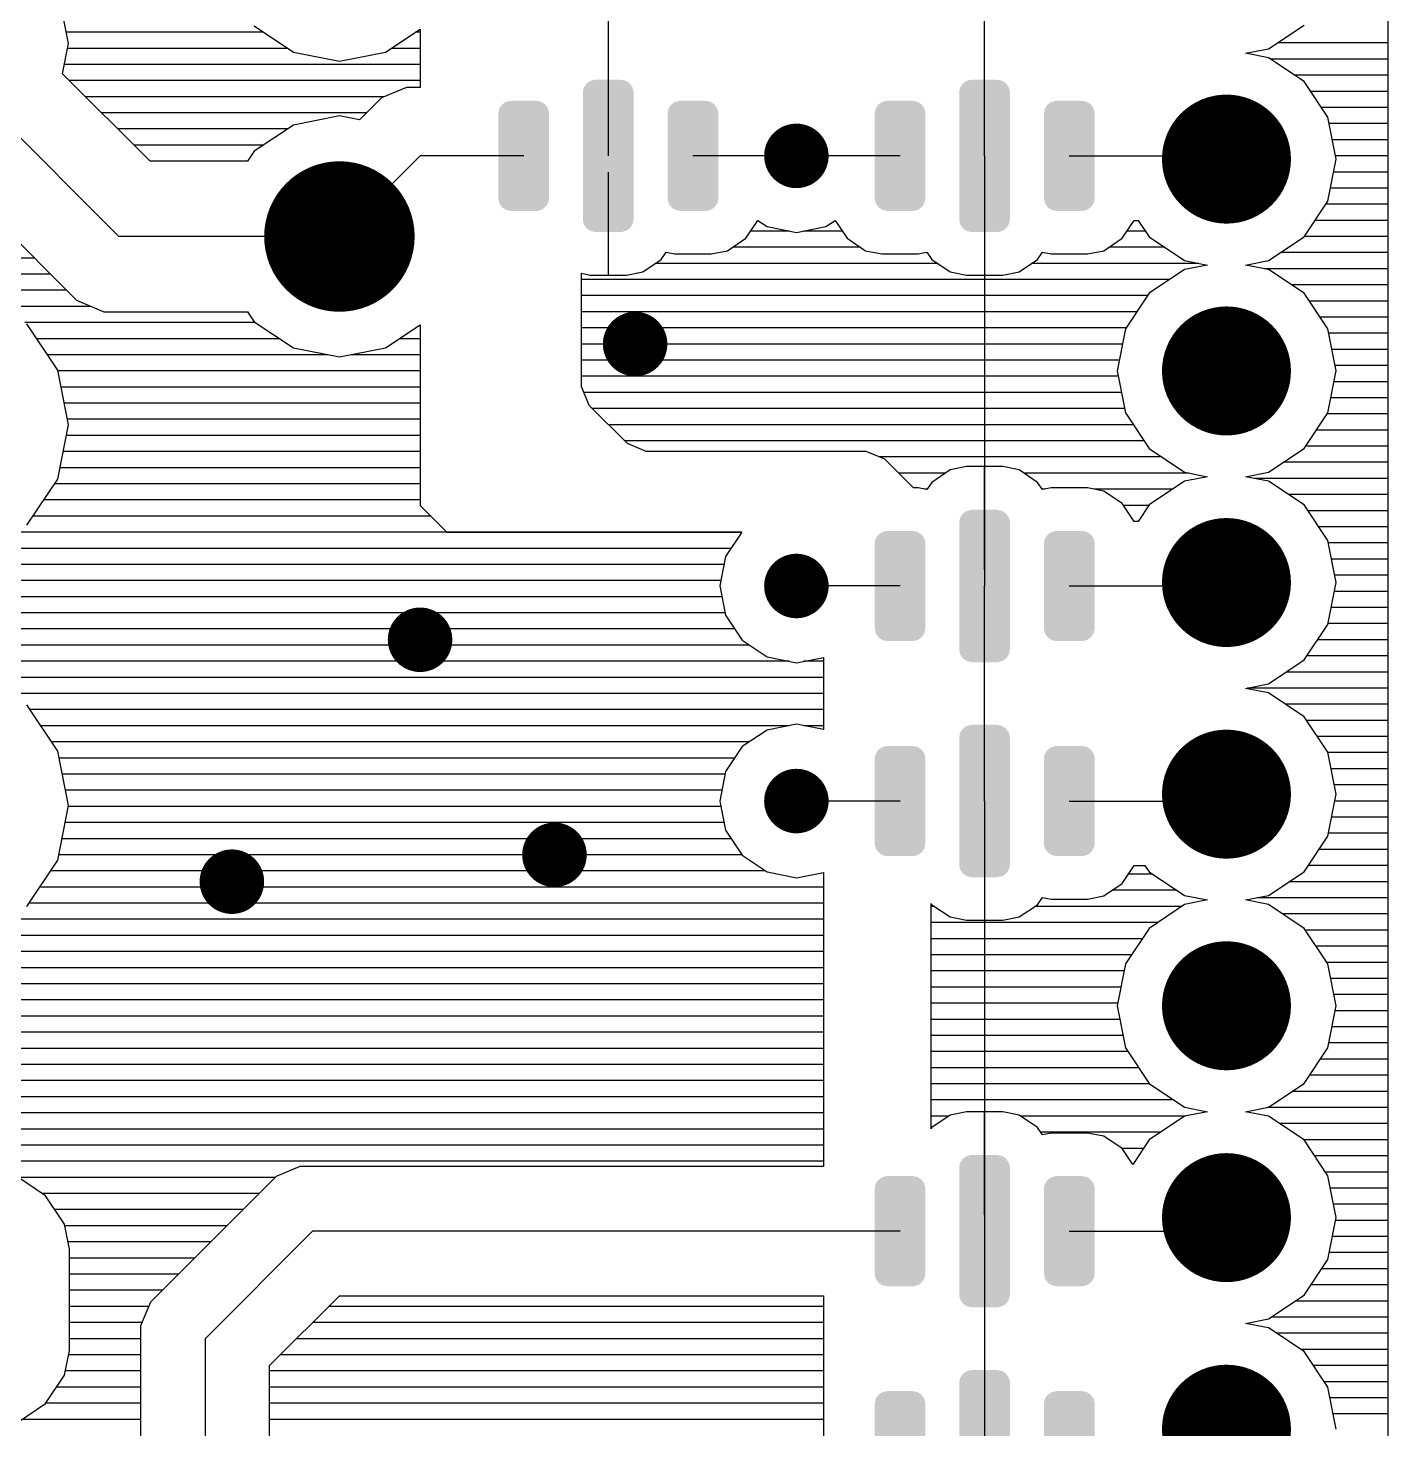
# Model space of a CAD drawing. Extents: x 295 to 953, y 10 to 290.
# Drawn here: x 807.4 to 849.16, y 169.47 to 212.49 of the extents above; entities that cross this region are included whole.
import ezdxf

# ---------------------------------------------------------------- set-up
doc = ezdxf.new("R2010")
doc.units = 0
doc.header["$LTSCALE"] = 5
doc.header["$MEASUREMENT"] = 0
doc.layers.get('0').update_dxf_attribs({"linetype": 'CONTINUOUS', "lineweight": 25})
doc.layers.add('DV-DPO-A6_BOT', color=7, linetype='CONTINUOUS')

msp = doc.modelspace()

# ---------------------------------------------------------------- linework, layer by layer
for points, const_width in [([(845.192, 208.462, -1), (843.211, 208.462, -1)], 1.981), ([(831.489, 208.561, -1), (830.499, 208.561, -1)], 0.991), ([(818.116, 206.085, -1), (815.805, 206.085, -1)], 2.311), ([(845.192, 201.957, -1), (843.211, 201.957, -1)], 1.981), ([(826.536, 202.783, -1), (825.546, 202.783, -1)], 0.991), ([(845.192, 195.459, -1), (843.211, 195.459, -1)], 1.981), ([(831.489, 195.353, -1), (830.499, 195.353, -1)], 0.991), ([(819.932, 193.702, -1), (818.942, 193.702, -1)], 0.991), ([(845.192, 188.961, -1), (843.211, 188.961, -1)], 1.981), ([(831.489, 188.749, -1), (830.499, 188.749, -1)], 0.991), ([(824.06, 187.098, -1), (823.069, 187.098, -1)], 0.991), ([(814.154, 186.273, -1), (813.163, 186.273, -1)], 0.991), ([(845.192, 182.462, -1), (843.211, 182.462, -1)], 1.981), ([(844.697, 182.462, -1), (843.707, 182.462, -1)], 0.991), ([(845.192, 175.957, -1), (843.211, 175.957, -1)], 1.981), ([(845.192, 169.459, -1), (843.211, 169.459, -1)], 1.981)]:
    msp.add_lwpolyline(points, format="xyb", close=True, dxfattribs=dict(const_width=const_width))
for points in [[(825.867, 210.797), (825.765, 210.86), (824.569, 210.797), (824.653, 210.86)], [(825.765, 210.86), (825.745, 210.872), (824.653, 210.86), (824.696, 210.872)], [(825.745, 210.872), (825.605, 210.898), (824.696, 210.872), (824.789, 210.898)], [(825.605, 210.898), (825.605, 210.899), (824.789, 210.898), (824.79, 210.899)], [(825.605, 210.899), (825.605, 210.9), (824.79, 210.899), (824.826, 210.9)], [(825.605, 210.9), (825.605, 210.902), (824.826, 210.9), (824.826, 210.902)], [(837.424, 210.797), (837.322, 210.86), (836.126, 210.797), (836.21, 210.86)], [(837.322, 210.86), (837.302, 210.872), (836.21, 210.86), (836.253, 210.872)], [(837.302, 210.872), (837.162, 210.898), (836.253, 210.872), (836.346, 210.898)], [(837.162, 210.898), (837.162, 210.899), (836.346, 210.898), (836.347, 210.899)], [(837.162, 210.899), (837.162, 210.9), (836.347, 210.899), (836.383, 210.9)], [(837.162, 210.9), (837.162, 210.902), (836.383, 210.9), (836.383, 210.902)], [(825.995, 210.513), (825.993, 210.546), (824.436, 210.513), (824.442, 210.546)], [(825.995, 210.509), (825.995, 210.513), (824.436, 210.509), (824.436, 210.513)], [(825.995, 206.613), (825.995, 210.509), (824.436, 206.613), (824.436, 210.509)], [(825.993, 210.546), (825.962, 210.653), (824.442, 210.546), (824.463, 210.653)], [(825.962, 210.653), (825.953, 210.683), (824.463, 210.653), (824.482, 210.683)], [(825.953, 210.683), (825.884, 210.774), (824.482, 210.683), (824.539, 210.774)], [(825.884, 210.774), (825.867, 210.797), (824.539, 210.774), (824.569, 210.797)], [(837.552, 210.513), (837.55, 210.546), (835.993, 210.513), (835.999, 210.546)], [(837.552, 210.509), (837.552, 210.513), (835.993, 210.509), (835.993, 210.513)], [(837.552, 206.613), (837.552, 210.509), (835.993, 206.613), (835.993, 210.509)], [(837.55, 210.546), (837.519, 210.653), (835.999, 210.546), (836.02, 210.653)], [(837.519, 210.653), (837.51, 210.683), (836.02, 210.653), (836.039, 210.683)], [(837.51, 210.683), (837.441, 210.774), (836.039, 210.683), (836.096, 210.774)], [(837.441, 210.774), (837.424, 210.797), (836.096, 210.774), (836.126, 210.797)], [(823.397, 209.9), (823.368, 210.003), (821.848, 209.9), (821.867, 210.003)], [(823.368, 210.003), (823.358, 210.037), (821.867, 210.003), (821.888, 210.037)], [(823.358, 210.037), (823.292, 210.124), (821.888, 210.037), (821.942, 210.124)], [(823.292, 210.124), (823.272, 210.151), (821.942, 210.124), (821.977, 210.151)], [(823.272, 210.151), (823.174, 210.211), (821.977, 210.151), (822.056, 210.211)], [(823.174, 210.211), (823.15, 210.226), (822.056, 210.211), (822.108, 210.226)], [(823.15, 210.226), (823.019, 210.25), (822.108, 210.226), (822.193, 210.25)], [(823.019, 210.25), (823.01, 210.252), (822.193, 210.25), (822.23, 210.252)], [(828.595, 209.9), (828.565, 210.003), (827.045, 209.9), (827.064, 210.003)], [(828.565, 210.003), (828.555, 210.037), (827.064, 210.003), (827.085, 210.037)], [(828.555, 210.037), (828.489, 210.124), (827.085, 210.037), (827.139, 210.124)], [(828.489, 210.124), (828.469, 210.151), (827.139, 210.124), (827.174, 210.151)], [(828.469, 210.151), (828.372, 210.211), (827.174, 210.151), (827.253, 210.211)], [(828.372, 210.211), (828.347, 210.226), (827.253, 210.211), (827.306, 210.226)], [(828.347, 210.226), (828.217, 210.25), (827.306, 210.226), (827.39, 210.25)], [(828.217, 210.25), (828.207, 210.252), (827.39, 210.25), (827.428, 210.252)], [(834.954, 209.9), (834.925, 210.003), (833.405, 209.9), (833.424, 210.003)], [(834.925, 210.003), (834.915, 210.037), (833.424, 210.003), (833.445, 210.037)], [(834.915, 210.037), (834.849, 210.124), (833.445, 210.037), (833.499, 210.124)], [(834.849, 210.124), (834.829, 210.151), (833.499, 210.124), (833.534, 210.151)], [(834.829, 210.151), (834.731, 210.211), (833.534, 210.151), (833.613, 210.211)], [(834.731, 210.211), (834.707, 210.226), (833.613, 210.211), (833.665, 210.226)], [(834.707, 210.226), (834.576, 210.25), (833.665, 210.226), (833.75, 210.25)], [(834.576, 210.25), (834.567, 210.252), (833.75, 210.25), (833.787, 210.252)], [(840.152, 209.9), (840.122, 210.003), (838.602, 209.9), (838.621, 210.003)], [(840.122, 210.003), (840.112, 210.037), (838.621, 210.003), (838.642, 210.037)], [(840.112, 210.037), (840.046, 210.124), (838.642, 210.037), (838.696, 210.124)], [(840.046, 210.124), (840.026, 210.151), (838.696, 210.124), (838.731, 210.151)], [(840.026, 210.151), (839.929, 210.211), (838.731, 210.151), (838.81, 210.211)], [(839.929, 210.211), (839.904, 210.226), (838.81, 210.211), (838.863, 210.226)], [(839.904, 210.226), (839.774, 210.25), (838.863, 210.226), (838.947, 210.25)], [(839.774, 210.25), (839.764, 210.252), (838.947, 210.25), (838.985, 210.252)], [(823.399, 209.862), (823.397, 209.9), (821.841, 209.862), (821.848, 209.9)], [(823.399, 207.26), (823.399, 209.862), (821.841, 207.26), (821.841, 209.862)], [(828.597, 209.862), (828.595, 209.9), (827.038, 209.862), (827.045, 209.9)], [(828.597, 207.26), (828.597, 209.862), (827.038, 207.26), (827.038, 209.862)], [(834.956, 209.862), (834.954, 209.9), (833.398, 209.862), (833.405, 209.9)], [(834.956, 207.26), (834.956, 209.862), (833.398, 207.26), (833.398, 209.862)], [(840.154, 209.862), (840.152, 209.9), (838.595, 209.862), (838.602, 209.9)], [(840.154, 207.26), (840.154, 209.862), (838.595, 207.26), (838.595, 209.862)], [(823.392, 207.223), (823.399, 207.26), (821.842, 207.223), (821.841, 207.26)], [(823.373, 207.12), (823.392, 207.223), (821.872, 207.12), (821.842, 207.223)], [(823.352, 207.086), (823.373, 207.12), (821.882, 207.086), (821.872, 207.12)], [(823.298, 206.998), (823.352, 207.086), (821.948, 206.998), (821.882, 207.086)], [(823.263, 206.972), (823.298, 206.998), (821.968, 206.972), (821.948, 206.998)], [(823.184, 206.912), (823.263, 206.972), (822.065, 206.912), (821.968, 206.972)], [(828.59, 207.223), (828.597, 207.26), (827.04, 207.223), (827.038, 207.26)], [(828.57, 207.12), (828.59, 207.223), (827.07, 207.12), (827.04, 207.223)], [(828.549, 207.086), (828.57, 207.12), (827.079, 207.086), (827.07, 207.12)], [(828.495, 206.998), (828.549, 207.086), (827.146, 206.998), (827.079, 207.086)], [(828.461, 206.972), (828.495, 206.998), (827.166, 206.972), (827.146, 206.998)], [(828.381, 206.912), (828.461, 206.972), (827.263, 206.912), (827.166, 206.972)], [(834.949, 207.223), (834.956, 207.26), (833.399, 207.223), (833.398, 207.26)], [(834.93, 207.12), (834.949, 207.223), (833.429, 207.12), (833.399, 207.223)], [(834.909, 207.086), (834.93, 207.12), (833.439, 207.086), (833.429, 207.12)], [(834.855, 206.998), (834.909, 207.086), (833.505, 206.998), (833.439, 207.086)], [(834.82, 206.972), (834.855, 206.998), (833.525, 206.972), (833.505, 206.998)], [(834.741, 206.912), (834.82, 206.972), (833.622, 206.912), (833.525, 206.972)], [(840.147, 207.223), (840.154, 207.26), (838.597, 207.223), (838.595, 207.26)], [(840.127, 207.12), (840.147, 207.223), (838.627, 207.12), (838.597, 207.223)], [(840.106, 207.086), (840.127, 207.12), (838.636, 207.086), (838.627, 207.12)], [(840.052, 206.998), (840.106, 207.086), (838.703, 206.998), (838.636, 207.086)], [(840.018, 206.972), (840.052, 206.998), (838.723, 206.972), (838.703, 206.998)], [(839.938, 206.912), (840.018, 206.972), (838.82, 206.912), (838.723, 206.972)], [(823.132, 206.897), (823.184, 206.912), (822.09, 206.897), (822.065, 206.912)], [(823.047, 206.872), (823.132, 206.897), (822.221, 206.872), (822.09, 206.897)], [(823.01, 206.871), (823.047, 206.872), (822.23, 206.871), (822.221, 206.872)], [(825.995, 206.61), (825.995, 206.613), (824.436, 206.61), (824.436, 206.613)], [(825.988, 206.575), (825.995, 206.61), (824.438, 206.575), (824.436, 206.61)], [(825.967, 206.47), (825.988, 206.575), (824.468, 206.47), (824.438, 206.575)], [(828.329, 206.897), (828.381, 206.912), (827.287, 206.897), (827.263, 206.912)], [(828.244, 206.872), (828.329, 206.897), (827.418, 206.872), (827.287, 206.897)], [(828.207, 206.871), (828.244, 206.872), (827.428, 206.871), (827.418, 206.872)], [(834.689, 206.897), (834.741, 206.912), (833.647, 206.897), (833.622, 206.912)], [(834.604, 206.872), (834.689, 206.897), (833.778, 206.872), (833.647, 206.897)], [(834.567, 206.871), (834.604, 206.872), (833.787, 206.871), (833.778, 206.872)], [(837.552, 206.61), (837.552, 206.613), (835.993, 206.61), (835.993, 206.613)], [(837.545, 206.575), (837.552, 206.61), (835.995, 206.575), (835.993, 206.61)], [(837.524, 206.47), (837.545, 206.575), (836.025, 206.47), (835.995, 206.575)], [(839.886, 206.897), (839.938, 206.912), (838.844, 206.897), (838.82, 206.912)], [(839.801, 206.872), (839.886, 206.897), (838.975, 206.872), (838.844, 206.897)], [(839.764, 206.871), (839.801, 206.872), (838.985, 206.871), (838.975, 206.872)], [(825.946, 206.437), (825.967, 206.47), (824.477, 206.437), (824.468, 206.47)], [(825.891, 206.349), (825.946, 206.437), (824.544, 206.349), (824.477, 206.437)], [(825.856, 206.323), (825.891, 206.349), (824.564, 206.323), (824.544, 206.349)], [(825.776, 206.264), (825.856, 206.323), (824.66, 206.264), (824.564, 206.323)], [(825.721, 206.248), (825.776, 206.264), (824.685, 206.248), (824.66, 206.264)], [(825.638, 206.226), (825.721, 206.248), (824.807, 206.226), (824.685, 206.248)], [(825.605, 206.224), (825.638, 206.226), (824.815, 206.224), (824.807, 206.226)], [(825.605, 206.222), (825.605, 206.224), (824.826, 206.222), (824.815, 206.224)], [(825.605, 206.22), (825.605, 206.222), (824.826, 206.22), (824.826, 206.222)], [(837.503, 206.437), (837.524, 206.47), (836.034, 206.437), (836.025, 206.47)], [(837.448, 206.349), (837.503, 206.437), (836.101, 206.349), (836.034, 206.437)], [(837.413, 206.323), (837.448, 206.349), (836.121, 206.323), (836.101, 206.349)], [(837.333, 206.264), (837.413, 206.323), (836.217, 206.264), (836.121, 206.323)], [(837.278, 206.248), (837.333, 206.264), (836.242, 206.248), (836.217, 206.264)], [(837.195, 206.226), (837.278, 206.248), (836.364, 206.226), (836.242, 206.248)], [(837.162, 206.224), (837.195, 206.226), (836.372, 206.224), (836.364, 206.226)], [(837.162, 206.222), (837.162, 206.224), (836.383, 206.222), (836.372, 206.224)], [(837.162, 206.22), (837.162, 206.222), (836.383, 206.22), (836.383, 206.222)], [(837.519, 197.445), (837.51, 197.475), (836.02, 197.445), (836.039, 197.475)], [(837.51, 197.475), (837.441, 197.566), (836.039, 197.475), (836.096, 197.566)], [(837.441, 197.566), (837.424, 197.589), (836.096, 197.566), (836.126, 197.589)], [(837.424, 197.589), (837.322, 197.652), (836.126, 197.589), (836.21, 197.652)], [(837.322, 197.652), (837.302, 197.664), (836.21, 197.652), (836.253, 197.664)], [(837.302, 197.664), (837.162, 197.69), (836.253, 197.664), (836.346, 197.69)], [(837.162, 197.69), (837.162, 197.691), (836.346, 197.69), (836.347, 197.691)], [(837.162, 197.691), (837.162, 197.692), (836.347, 197.691), (836.383, 197.692)], [(837.162, 197.692), (837.162, 197.694), (836.383, 197.692), (836.383, 197.694)], [(834.707, 197.018), (834.576, 197.042), (833.665, 197.018), (833.75, 197.042)], [(834.576, 197.042), (834.567, 197.044), (833.75, 197.042), (833.787, 197.044)], [(837.552, 197.305), (837.55, 197.338), (835.993, 197.305), (835.999, 197.338)], [(837.552, 197.301), (837.552, 197.305), (835.993, 197.301), (835.993, 197.305)], [(837.552, 193.405), (837.552, 197.301), (835.993, 193.405), (835.993, 197.301)], [(837.55, 197.338), (837.519, 197.445), (835.999, 197.338), (836.02, 197.445)], [(839.904, 197.018), (839.774, 197.042), (838.863, 197.018), (838.947, 197.042)], [(839.774, 197.042), (839.764, 197.044), (838.947, 197.042), (838.985, 197.044)], [(834.956, 196.654), (834.954, 196.692), (833.398, 196.654), (833.405, 196.692)], [(834.956, 194.052), (834.956, 196.654), (833.398, 194.052), (833.398, 196.654)], [(834.954, 196.692), (834.925, 196.795), (833.405, 196.692), (833.424, 196.795)], [(834.925, 196.795), (834.915, 196.829), (833.424, 196.795), (833.445, 196.829)], [(834.915, 196.829), (834.849, 196.916), (833.445, 196.829), (833.499, 196.916)], [(834.849, 196.916), (834.829, 196.943), (833.499, 196.916), (833.534, 196.943)], [(834.829, 196.943), (834.731, 197.003), (833.534, 196.943), (833.613, 197.003)], [(834.731, 197.003), (834.707, 197.018), (833.613, 197.003), (833.665, 197.018)], [(840.154, 196.654), (840.152, 196.692), (838.595, 196.654), (838.602, 196.692)], [(840.154, 194.052), (840.154, 196.654), (838.595, 194.052), (838.595, 196.654)], [(840.152, 196.692), (840.122, 196.795), (838.602, 196.692), (838.621, 196.795)], [(840.122, 196.795), (840.112, 196.829), (838.621, 196.795), (838.642, 196.829)], [(840.112, 196.829), (840.046, 196.916), (838.642, 196.829), (838.696, 196.916)], [(840.046, 196.916), (840.026, 196.943), (838.696, 196.916), (838.731, 196.943)], [(840.026, 196.943), (839.929, 197.003), (838.731, 196.943), (838.81, 197.003)], [(839.929, 197.003), (839.904, 197.018), (838.81, 197.003), (838.863, 197.018)], [(834.949, 194.015), (834.956, 194.052), (833.399, 194.015), (833.398, 194.052)], [(840.147, 194.015), (840.154, 194.052), (838.597, 194.015), (838.595, 194.052)], [(834.93, 193.912), (834.949, 194.015), (833.429, 193.912), (833.399, 194.015)], [(834.909, 193.878), (834.93, 193.912), (833.439, 193.878), (833.429, 193.912)], [(834.855, 193.79), (834.909, 193.878), (833.505, 193.79), (833.439, 193.878)], [(834.82, 193.764), (834.855, 193.79), (833.525, 193.764), (833.505, 193.79)], [(834.741, 193.704), (834.82, 193.764), (833.622, 193.704), (833.525, 193.764)], [(834.689, 193.689), (834.741, 193.704), (833.647, 193.689), (833.622, 193.704)], [(834.604, 193.664), (834.689, 193.689), (833.778, 193.664), (833.647, 193.689)], [(834.567, 193.663), (834.604, 193.664), (833.787, 193.663), (833.778, 193.664)], [(840.127, 193.912), (840.147, 194.015), (838.627, 193.912), (838.597, 194.015)], [(840.106, 193.878), (840.127, 193.912), (838.636, 193.878), (838.627, 193.912)], [(840.052, 193.79), (840.106, 193.878), (838.703, 193.79), (838.636, 193.878)], [(840.018, 193.764), (840.052, 193.79), (838.723, 193.764), (838.703, 193.79)], [(839.938, 193.704), (840.018, 193.764), (838.82, 193.704), (838.723, 193.764)], [(839.886, 193.689), (839.938, 193.704), (838.844, 193.689), (838.82, 193.704)], [(839.801, 193.664), (839.886, 193.689), (838.975, 193.664), (838.844, 193.689)], [(839.764, 193.663), (839.801, 193.664), (838.985, 193.663), (838.975, 193.664)], [(837.552, 193.402), (837.552, 193.405), (835.993, 193.402), (835.993, 193.405)], [(837.545, 193.367), (837.552, 193.402), (835.995, 193.367), (835.993, 193.402)], [(837.524, 193.262), (837.545, 193.367), (836.025, 193.262), (835.995, 193.367)], [(837.503, 193.229), (837.524, 193.262), (836.034, 193.229), (836.025, 193.262)], [(837.448, 193.141), (837.503, 193.229), (836.101, 193.141), (836.034, 193.229)], [(837.413, 193.115), (837.448, 193.141), (836.121, 193.115), (836.101, 193.141)], [(837.333, 193.056), (837.413, 193.115), (836.217, 193.056), (836.121, 193.115)], [(837.278, 193.04), (837.333, 193.056), (836.242, 193.04), (836.217, 193.056)], [(837.195, 193.018), (837.278, 193.04), (836.364, 193.018), (836.242, 193.04)], [(837.162, 193.016), (837.195, 193.018), (836.372, 193.016), (836.364, 193.018)], [(837.162, 193.014), (837.162, 193.016), (836.383, 193.014), (836.372, 193.016)], [(837.162, 193.012), (837.162, 193.014), (836.383, 193.012), (836.383, 193.014)], [(837.424, 190.985), (837.322, 191.048), (836.126, 190.985), (836.21, 191.048)], [(837.322, 191.048), (837.302, 191.06), (836.21, 191.048), (836.253, 191.06)], [(837.302, 191.06), (837.162, 191.086), (836.253, 191.06), (836.346, 191.086)], [(837.162, 191.086), (837.162, 191.087), (836.346, 191.086), (836.347, 191.087)], [(837.162, 191.087), (837.162, 191.088), (836.347, 191.087), (836.383, 191.088)], [(837.162, 191.088), (837.162, 191.09), (836.383, 191.088), (836.383, 191.09)], [(837.552, 190.701), (837.55, 190.734), (835.993, 190.701), (835.999, 190.734)], [(837.552, 190.697), (837.552, 190.701), (835.993, 190.697), (835.993, 190.701)], [(837.552, 186.801), (837.552, 190.697), (835.993, 186.801), (835.993, 190.697)], [(837.55, 190.734), (837.519, 190.841), (835.999, 190.734), (836.02, 190.841)], [(837.519, 190.841), (837.51, 190.871), (836.02, 190.841), (836.039, 190.871)], [(837.51, 190.871), (837.441, 190.962), (836.039, 190.871), (836.096, 190.962)], [(837.441, 190.962), (837.424, 190.985), (836.096, 190.962), (836.126, 190.985)], [(834.954, 190.088), (834.925, 190.191), (833.405, 190.088), (833.424, 190.191)], [(834.925, 190.191), (834.915, 190.225), (833.424, 190.191), (833.445, 190.225)], [(834.915, 190.225), (834.849, 190.312), (833.445, 190.225), (833.499, 190.312)], [(834.849, 190.312), (834.829, 190.339), (833.499, 190.312), (833.534, 190.339)], [(834.829, 190.339), (834.731, 190.399), (833.534, 190.339), (833.613, 190.399)], [(834.731, 190.399), (834.707, 190.414), (833.613, 190.399), (833.665, 190.414)], [(834.707, 190.414), (834.576, 190.438), (833.665, 190.414), (833.75, 190.438)], [(834.576, 190.438), (834.567, 190.44), (833.75, 190.438), (833.787, 190.44)], [(840.152, 190.088), (840.122, 190.191), (838.602, 190.088), (838.621, 190.191)], [(840.122, 190.191), (840.112, 190.225), (838.621, 190.191), (838.642, 190.225)], [(840.112, 190.225), (840.046, 190.312), (838.642, 190.225), (838.696, 190.312)], [(840.046, 190.312), (840.026, 190.339), (838.696, 190.312), (838.731, 190.339)], [(840.026, 190.339), (839.929, 190.399), (838.731, 190.339), (838.81, 190.399)], [(839.929, 190.399), (839.904, 190.414), (838.81, 190.399), (838.863, 190.414)], [(839.904, 190.414), (839.774, 190.438), (838.863, 190.414), (838.947, 190.438)], [(839.774, 190.438), (839.764, 190.44), (838.947, 190.438), (838.985, 190.44)], [(834.956, 190.05), (834.954, 190.088), (833.398, 190.05), (833.405, 190.088)], [(834.956, 187.448), (834.956, 190.05), (833.398, 187.448), (833.398, 190.05)], [(840.154, 190.05), (840.152, 190.088), (838.595, 190.05), (838.602, 190.088)], [(840.154, 187.448), (840.154, 190.05), (838.595, 187.448), (838.595, 190.05)], [(834.949, 187.411), (834.956, 187.448), (833.399, 187.411), (833.398, 187.448)], [(834.93, 187.308), (834.949, 187.411), (833.429, 187.308), (833.399, 187.411)], [(834.909, 187.274), (834.93, 187.308), (833.439, 187.274), (833.429, 187.308)], [(834.855, 187.186), (834.909, 187.274), (833.505, 187.186), (833.439, 187.274)], [(834.82, 187.16), (834.855, 187.186), (833.525, 187.16), (833.505, 187.186)], [(834.741, 187.1), (834.82, 187.16), (833.622, 187.1), (833.525, 187.16)], [(840.147, 187.411), (840.154, 187.448), (838.597, 187.411), (838.595, 187.448)], [(840.127, 187.308), (840.147, 187.411), (838.627, 187.308), (838.597, 187.411)], [(840.106, 187.274), (840.127, 187.308), (838.636, 187.274), (838.627, 187.308)], [(840.052, 187.186), (840.106, 187.274), (838.703, 187.186), (838.636, 187.274)], [(840.018, 187.16), (840.052, 187.186), (838.723, 187.16), (838.703, 187.186)], [(839.938, 187.1), (840.018, 187.16), (838.82, 187.1), (838.723, 187.16)], [(834.689, 187.085), (834.741, 187.1), (833.647, 187.085), (833.622, 187.1)], [(834.604, 187.06), (834.689, 187.085), (833.778, 187.06), (833.647, 187.085)], [(834.567, 187.059), (834.604, 187.06), (833.787, 187.059), (833.778, 187.06)], [(837.552, 186.798), (837.552, 186.801), (835.993, 186.798), (835.993, 186.801)], [(837.545, 186.763), (837.552, 186.798), (835.995, 186.763), (835.993, 186.798)], [(837.524, 186.658), (837.545, 186.763), (836.025, 186.658), (835.995, 186.763)], [(839.886, 187.085), (839.938, 187.1), (838.844, 187.085), (838.82, 187.1)], [(839.801, 187.06), (839.886, 187.085), (838.975, 187.06), (838.844, 187.085)], [(839.764, 187.059), (839.801, 187.06), (838.985, 187.059), (838.975, 187.06)], [(837.503, 186.625), (837.524, 186.658), (836.034, 186.625), (836.025, 186.658)], [(837.448, 186.537), (837.503, 186.625), (836.101, 186.537), (836.034, 186.625)], [(837.413, 186.511), (837.448, 186.537), (836.121, 186.511), (836.101, 186.537)], [(837.333, 186.452), (837.413, 186.511), (836.217, 186.452), (836.121, 186.511)], [(837.278, 186.436), (837.333, 186.452), (836.242, 186.436), (836.217, 186.452)], [(837.195, 186.414), (837.278, 186.436), (836.364, 186.414), (836.242, 186.436)], [(837.162, 186.412), (837.195, 186.414), (836.372, 186.412), (836.364, 186.414)], [(837.162, 186.41), (837.162, 186.412), (836.383, 186.41), (836.372, 186.412)], [(837.162, 186.408), (837.162, 186.41), (836.383, 186.408), (836.383, 186.41)], [(837.51, 177.663), (837.441, 177.754), (836.039, 177.663), (836.096, 177.754)], [(837.441, 177.754), (837.424, 177.777), (836.096, 177.754), (836.126, 177.777)], [(837.424, 177.777), (837.322, 177.84), (836.126, 177.777), (836.21, 177.84)], [(837.322, 177.84), (837.302, 177.852), (836.21, 177.84), (836.253, 177.852)], [(837.302, 177.852), (837.162, 177.878), (836.253, 177.852), (836.346, 177.878)], [(837.162, 177.878), (837.162, 177.879), (836.346, 177.878), (836.347, 177.879)], [(837.162, 177.879), (837.162, 177.88), (836.347, 177.879), (836.383, 177.88)], [(837.162, 177.88), (837.162, 177.882), (836.383, 177.88), (836.383, 177.882)], [(837.552, 177.493), (837.55, 177.526), (835.993, 177.493), (835.999, 177.526)], [(837.552, 177.489), (837.552, 177.493), (835.993, 177.489), (835.993, 177.493)], [(837.552, 173.593), (837.552, 177.489), (835.993, 173.593), (835.993, 177.489)], [(837.55, 177.526), (837.519, 177.633), (835.999, 177.526), (836.02, 177.633)], [(837.519, 177.633), (837.51, 177.663), (836.02, 177.633), (836.039, 177.663)], [(834.956, 176.842), (834.954, 176.88), (833.398, 176.842), (833.405, 176.88)], [(834.956, 174.24), (834.956, 176.842), (833.398, 174.24), (833.398, 176.842)], [(834.954, 176.88), (834.925, 176.983), (833.405, 176.88), (833.424, 176.983)], [(834.925, 176.983), (834.915, 177.017), (833.424, 176.983), (833.445, 177.017)], [(834.915, 177.017), (834.849, 177.104), (833.445, 177.017), (833.499, 177.104)], [(834.849, 177.104), (834.829, 177.131), (833.499, 177.104), (833.534, 177.131)], [(834.829, 177.131), (834.731, 177.191), (833.534, 177.131), (833.613, 177.191)], [(834.731, 177.191), (834.707, 177.206), (833.613, 177.191), (833.665, 177.206)], [(834.707, 177.206), (834.576, 177.23), (833.665, 177.206), (833.75, 177.23)], [(834.576, 177.23), (834.567, 177.232), (833.75, 177.23), (833.787, 177.232)], [(840.154, 176.842), (840.152, 176.88), (838.595, 176.842), (838.602, 176.88)], [(840.154, 174.24), (840.154, 176.842), (838.595, 174.24), (838.595, 176.842)], [(840.152, 176.88), (840.122, 176.983), (838.602, 176.88), (838.621, 176.983)], [(840.122, 176.983), (840.112, 177.017), (838.621, 176.983), (838.642, 177.017)], [(840.112, 177.017), (840.046, 177.104), (838.642, 177.017), (838.696, 177.104)], [(840.046, 177.104), (840.026, 177.131), (838.696, 177.104), (838.731, 177.131)], [(840.026, 177.131), (839.929, 177.191), (838.731, 177.131), (838.81, 177.191)], [(839.929, 177.191), (839.904, 177.206), (838.81, 177.191), (838.863, 177.206)], [(839.904, 177.206), (839.774, 177.23), (838.863, 177.206), (838.947, 177.23)], [(839.774, 177.23), (839.764, 177.232), (838.947, 177.23), (838.985, 177.232)], [(834.949, 174.203), (834.956, 174.24), (833.399, 174.203), (833.398, 174.24)], [(840.147, 174.203), (840.154, 174.24), (838.597, 174.203), (838.595, 174.24)], [(834.93, 174.1), (834.949, 174.203), (833.429, 174.1), (833.399, 174.203)], [(834.909, 174.066), (834.93, 174.1), (833.439, 174.066), (833.429, 174.1)], [(834.855, 173.978), (834.909, 174.066), (833.505, 173.978), (833.439, 174.066)], [(834.82, 173.952), (834.855, 173.978), (833.525, 173.952), (833.505, 173.978)], [(834.741, 173.892), (834.82, 173.952), (833.622, 173.892), (833.525, 173.952)], [(834.689, 173.877), (834.741, 173.892), (833.647, 173.877), (833.622, 173.892)], [(834.604, 173.852), (834.689, 173.877), (833.778, 173.852), (833.647, 173.877)], [(834.567, 173.851), (834.604, 173.852), (833.787, 173.851), (833.778, 173.852)], [(840.127, 174.1), (840.147, 174.203), (838.627, 174.1), (838.597, 174.203)], [(840.106, 174.066), (840.127, 174.1), (838.636, 174.066), (838.627, 174.1)], [(840.052, 173.978), (840.106, 174.066), (838.703, 173.978), (838.636, 174.066)], [(840.018, 173.952), (840.052, 173.978), (838.723, 173.952), (838.703, 173.978)], [(839.938, 173.892), (840.018, 173.952), (838.82, 173.892), (838.723, 173.952)], [(839.886, 173.877), (839.938, 173.892), (838.844, 173.877), (838.82, 173.892)], [(839.801, 173.852), (839.886, 173.877), (838.975, 173.852), (838.844, 173.877)], [(839.764, 173.851), (839.801, 173.852), (838.985, 173.851), (838.975, 173.852)], [(837.552, 173.59), (837.552, 173.593), (835.993, 173.59), (835.993, 173.593)], [(837.545, 173.555), (837.552, 173.59), (835.995, 173.555), (835.993, 173.59)], [(837.524, 173.45), (837.545, 173.555), (836.025, 173.45), (835.995, 173.555)], [(837.503, 173.417), (837.524, 173.45), (836.034, 173.417), (836.025, 173.45)], [(837.448, 173.329), (837.503, 173.417), (836.101, 173.329), (836.034, 173.417)], [(837.413, 173.303), (837.448, 173.329), (836.121, 173.303), (836.101, 173.329)], [(837.333, 173.244), (837.413, 173.303), (836.217, 173.244), (836.121, 173.303)], [(837.278, 173.228), (837.333, 173.244), (836.242, 173.228), (836.217, 173.244)], [(837.195, 173.206), (837.278, 173.228), (836.364, 173.206), (836.242, 173.228)], [(837.162, 173.204), (837.195, 173.206), (836.372, 173.204), (836.364, 173.206)], [(837.162, 173.202), (837.162, 173.204), (836.383, 173.202), (836.372, 173.204)], [(837.162, 173.2), (837.162, 173.202), (836.383, 173.2), (836.383, 173.202)], [(837.424, 171.173), (837.322, 171.236), (836.126, 171.173), (836.21, 171.236)], [(837.322, 171.236), (837.302, 171.248), (836.21, 171.236), (836.253, 171.248)], [(837.302, 171.248), (837.162, 171.274), (836.253, 171.248), (836.346, 171.274)], [(837.162, 171.274), (837.162, 171.275), (836.346, 171.274), (836.347, 171.275)], [(837.162, 171.275), (837.162, 171.276), (836.347, 171.275), (836.383, 171.276)], [(837.162, 171.276), (837.162, 171.278), (836.383, 171.276), (836.383, 171.278)], [(837.552, 170.889), (837.55, 170.922), (835.993, 170.889), (835.999, 170.922)], [(837.552, 170.885), (837.552, 170.889), (835.993, 170.885), (835.993, 170.889)], [(837.552, 166.989), (837.552, 170.885), (835.993, 166.989), (835.993, 170.885)], [(837.55, 170.922), (837.519, 171.029), (835.999, 170.922), (836.02, 171.029)], [(837.519, 171.029), (837.51, 171.059), (836.02, 171.029), (836.039, 171.059)], [(837.51, 171.059), (837.441, 171.15), (836.039, 171.059), (836.096, 171.15)], [(837.441, 171.15), (837.424, 171.173), (836.096, 171.15), (836.126, 171.173)], [(834.954, 170.276), (834.925, 170.379), (833.405, 170.276), (833.424, 170.379)], [(834.925, 170.379), (834.915, 170.413), (833.424, 170.379), (833.445, 170.413)], [(834.915, 170.413), (834.849, 170.5), (833.445, 170.413), (833.499, 170.5)], [(834.849, 170.5), (834.829, 170.527), (833.499, 170.5), (833.534, 170.527)], [(834.829, 170.527), (834.731, 170.587), (833.534, 170.527), (833.613, 170.587)], [(834.731, 170.587), (834.707, 170.602), (833.613, 170.587), (833.665, 170.602)], [(834.707, 170.602), (834.576, 170.626), (833.665, 170.602), (833.75, 170.626)], [(834.576, 170.626), (834.567, 170.628), (833.75, 170.626), (833.787, 170.628)], [(840.152, 170.276), (840.122, 170.379), (838.602, 170.276), (838.621, 170.379)], [(840.122, 170.379), (840.112, 170.413), (838.621, 170.379), (838.642, 170.413)], [(840.112, 170.413), (840.046, 170.5), (838.642, 170.413), (838.696, 170.5)], [(840.046, 170.5), (840.026, 170.527), (838.696, 170.5), (838.731, 170.527)], [(840.026, 170.527), (839.929, 170.587), (838.731, 170.527), (838.81, 170.587)], [(839.929, 170.587), (839.904, 170.602), (838.81, 170.587), (838.863, 170.602)], [(839.904, 170.602), (839.774, 170.626), (838.863, 170.602), (838.947, 170.626)], [(839.774, 170.626), (839.764, 170.628), (838.947, 170.626), (838.985, 170.628)], [(834.956, 170.238), (834.954, 170.276), (833.398, 170.238), (833.405, 170.276)], [(834.956, 167.636), (834.956, 170.238), (833.398, 167.636), (833.398, 170.238)], [(840.154, 170.238), (840.152, 170.276), (838.595, 170.238), (838.602, 170.276)], [(840.154, 167.636), (840.154, 170.238), (838.595, 167.636), (838.595, 170.238)]]:
    msp.add_solid(points)
at = {"layer": 'DV-DPO-A6_BOT'}
for p, q in [((849.161, 252.802), (849.155, 173.065)), ((825.215, 215.165), (825.215, 208.561)), ((836.772, 208.561), (836.772, 215.165)), ((808.646, 212.009), (808.316, 213.686)), ((814.345, 212.55), (815.547, 211.744)), ((845.496, 211.85), (846.586, 212.577)), ((814.629, 212.359), (808.573, 212.359)), ((818.38, 211.744), (819.437, 212.451)), ((819.437, 212.359), (819.298, 212.359)), ((819.437, 212.451), (819.437, 210.661)), ((810.191, 206.085), (804.267, 212.009)), ((808.461, 211.084), (808.646, 212.009)), ((815.369, 211.863), (808.619, 211.863)), ((815.547, 211.744), (816.96, 211.467)), ((816.96, 211.467), (818.38, 211.744)), ((819.437, 211.863), (818.558, 211.863)), ((844.79, 211.711), (845.496, 211.85)), ((845.496, 211.573), (844.79, 211.711)), ((849.161, 212.028), (845.767, 212.028)), ((819.437, 211.368), (808.52, 211.368)), ((846.586, 210.84), (845.496, 211.573)), ((849.161, 211.533), (845.542, 211.533)), ((811.149, 208.396), (808.461, 211.084)), ((819.437, 210.873), (808.672, 210.873)), ((849.161, 211.038), (846.289, 211.038)), ((847.312, 209.75), (846.586, 210.84)), ((818.334, 210.377), (809.168, 210.377)), ((819.021, 210.661), (818.248, 210.344)), ((819.437, 210.661), (819.021, 210.661)), ((849.161, 210.543), (846.784, 210.543)), ((818.248, 210.344), (817.575, 209.671)), ((849.161, 210.047), (847.114, 210.047)), ((817.792, 209.882), (809.663, 209.882)), ((816.96, 209.79), (815.547, 209.506)), ((817.575, 209.671), (816.96, 209.79)), ((847.57, 208.462), (847.312, 209.75)), ((849.161, 209.552), (847.352, 209.552)), ((815.369, 209.387), (810.158, 209.387)), ((815.547, 209.506), (814.345, 208.707)), ((814.629, 208.892), (810.654, 208.892)), ((814.345, 208.707), (814.14, 208.396)), ((849.161, 209.057), (847.451, 209.057)), ((814.14, 208.396), (811.149, 208.396)), ((819.437, 208.561), (816.96, 206.085)), ((822.62, 208.561), (819.437, 208.561)), ((830.994, 208.561), (827.817, 208.561)), ((834.177, 208.561), (830.994, 208.561)), ((836.772, 208.561), (836.772, 195.353)), ((839.374, 208.561), (844.103, 208.561)), ((844.103, 208.561), (844.202, 208.462)), ((847.312, 207.168), (847.57, 208.462)), ((849.161, 208.561), (847.55, 208.561)), ((805.192, 207.815), (808.884, 204.13)), ((825.215, 208.066), (825.215, 204.903)), ((836.772, 208.066), (836.772, 204.903)), ((849.161, 208.066), (847.497, 208.066)), ((849.161, 207.571), (847.398, 207.571)), ((846.586, 206.078), (847.312, 207.168)), ((849.161, 207.075), (847.253, 207.075)), ((829.442, 206.032), (829.805, 206.58)), ((829.805, 206.58), (830.096, 206.389)), ((831.899, 206.389), (832.189, 206.58)), ((832.189, 206.58), (832.552, 206.032)), ((840.999, 206.032), (841.369, 206.58)), ((841.369, 206.58), (841.488, 206.58)), ((841.488, 206.58), (841.824, 206.078)), ((849.161, 206.58), (846.923, 206.58)), ((816.96, 206.085), (810.191, 206.085)), ((830.769, 206.25), (829.587, 206.25)), ((830.096, 206.389), (830.994, 206.204)), ((830.994, 206.204), (831.899, 206.389)), ((832.407, 206.25), (831.225, 206.25)), ((841.712, 206.25), (841.144, 206.25)), ((841.824, 206.078), (842.914, 205.352)), ((845.496, 205.352), (846.586, 206.078)), ((849.161, 206.085), (846.592, 206.085)), ((828.379, 205.55), (828.874, 205.649)), ((828.874, 205.649), (829.442, 206.032)), ((832.962, 205.755), (829.032, 205.755)), ((832.552, 206.032), (833.12, 205.649)), ((833.12, 205.649), (833.616, 205.55)), ((839.936, 205.55), (840.431, 205.649)), ((840.431, 205.649), (840.999, 206.032)), ((842.306, 205.755), (840.589, 205.755)), ((807.583, 205.424), (799.942, 205.424)), ((826.279, 205.002), (826.84, 205.378)), ((835.333, 205.259), (826.662, 205.259)), ((826.84, 205.378), (826.992, 205.603)), ((826.992, 205.603), (827.263, 205.55)), ((827.263, 205.55), (828.379, 205.55)), ((833.616, 205.55), (834.732, 205.55)), ((834.732, 205.55), (835.002, 205.603)), ((835.002, 205.603), (835.154, 205.378)), ((835.154, 205.378), (835.716, 205.002)), ((837.836, 205.002), (838.397, 205.378)), ((843.357, 205.259), (838.219, 205.259)), ((838.397, 205.378), (838.549, 205.603)), ((838.549, 205.603), (838.82, 205.55)), ((838.82, 205.55), (839.936, 205.55)), ((842.914, 205.352), (843.621, 205.206)), ((844.79, 205.206), (845.496, 205.352)), ((849.161, 205.59), (845.859, 205.59)), ((808.078, 204.929), (799.876, 204.929)), ((824.39, 201.475), (824.39, 204.956)), ((824.39, 204.956), (824.661, 204.903)), ((824.661, 204.903), (825.777, 204.903)), ((825.777, 204.903), (826.279, 205.002)), ((835.716, 205.002), (836.218, 204.903)), ((836.218, 204.903), (837.334, 204.903)), ((837.334, 204.903), (837.836, 205.002)), ((842.914, 205.068), (841.824, 204.341)), ((843.621, 205.206), (842.914, 205.068)), ((845.496, 205.068), (844.79, 205.206)), ((849.161, 205.094), (845.364, 205.094)), ((846.586, 204.341), (845.496, 205.068)), ((808.573, 204.434), (805.522, 204.434)), ((842.458, 204.764), (824.39, 204.764)), ((849.161, 204.599), (846.196, 204.599)), ((809.333, 203.939), (806.559, 203.939)), ((808.884, 204.13), (809.729, 203.773)), ((841.778, 204.269), (824.39, 204.269)), ((841.824, 204.341), (841.098, 203.245)), ((847.312, 203.245), (846.586, 204.341)), ((849.161, 204.104), (846.744, 204.104)), ((809.729, 203.773), (814.14, 203.773)), ((814.14, 203.773), (814.345, 203.47)), ((841.448, 203.773), (824.39, 203.773)), ((849.161, 203.608), (847.075, 203.608)), ((814.378, 203.443), (807.299, 203.443)), ((808.316, 201.984), (807.365, 203.404)), ((814.345, 203.47), (815.547, 202.664)), ((818.38, 202.664), (819.437, 203.371)), ((819.437, 203.371), (819.437, 197.83)), ((841.118, 203.278), (824.39, 203.278)), ((841.098, 203.245), (840.84, 201.957)), ((847.57, 201.957), (847.312, 203.245)), ((849.161, 203.113), (847.339, 203.113)), ((815.118, 202.948), (807.669, 202.948)), ((815.547, 202.664), (816.96, 202.387)), ((816.96, 202.387), (818.38, 202.664)), ((819.437, 202.948), (818.809, 202.948)), ((841.005, 202.783), (824.39, 202.783)), ((816.604, 202.453), (807.999, 202.453)), ((819.437, 202.453), (817.324, 202.453)), ((840.906, 202.288), (824.39, 202.288)), ((849.161, 202.618), (847.438, 202.618)), ((808.646, 200.306), (808.316, 201.984)), ((819.437, 201.957), (808.316, 201.957)), ((840.873, 201.792), (824.39, 201.792)), ((840.84, 201.957), (841.098, 200.67)), ((847.312, 200.67), (847.57, 201.957)), ((849.161, 202.122), (847.537, 202.122)), ((819.437, 201.462), (808.415, 201.462)), ((824.634, 200.894), (824.39, 201.475)), ((849.161, 201.627), (847.504, 201.627)), ((819.437, 200.967), (808.514, 200.967)), ((840.972, 201.297), (824.469, 201.297)), ((849.161, 201.132), (847.405, 201.132)), ((825.803, 199.725), (824.634, 200.894)), ((841.072, 200.802), (824.72, 200.802)), ((841.098, 200.67), (841.824, 199.58)), ((846.586, 199.58), (847.312, 200.67)), ((849.161, 200.637), (847.293, 200.637)), ((808.316, 198.636), (808.646, 200.306)), ((819.437, 200.471), (808.613, 200.471)), ((841.336, 200.306), (825.215, 200.306)), ((849.161, 200.141), (846.962, 200.141)), ((819.437, 199.976), (808.58, 199.976)), ((841.666, 199.811), (825.711, 199.811)), ((826.384, 199.481), (825.803, 199.725)), ((849.161, 199.646), (846.632, 199.646)), ((819.437, 199.481), (808.481, 199.481)), ((833.134, 199.481), (826.384, 199.481)), ((833.715, 199.243), (833.134, 199.481)), ((842.214, 199.316), (833.53, 199.316)), ((834.593, 198.365), (833.715, 199.243)), ((841.824, 199.58), (842.914, 198.847)), ((845.496, 198.847), (846.586, 199.58)), ((819.437, 198.986), (808.382, 198.986)), ((835.577, 198.82), (834.137, 198.82)), ((835.716, 198.919), (835.154, 198.536)), ((836.218, 199.019), (835.716, 198.919)), ((837.334, 199.019), (836.218, 199.019)), ((836.772, 195.849), (836.772, 199.019)), ((837.836, 198.919), (837.334, 199.019)), ((838.397, 198.536), (837.836, 198.919)), ((843.053, 198.82), (837.974, 198.82)), ((842.914, 198.847), (843.621, 198.708)), ((844.79, 198.708), (845.496, 198.847)), ((849.161, 199.151), (845.945, 199.151)), ((807.365, 197.216), (808.316, 198.636)), ((819.437, 198.49), (808.217, 198.49)), ((834.732, 198.365), (834.593, 198.365)), ((835.002, 198.312), (834.732, 198.365)), ((835.154, 198.536), (835.002, 198.312)), ((838.549, 198.312), (838.397, 198.536)), ((838.82, 198.365), (838.549, 198.312)), ((839.936, 198.365), (838.82, 198.365)), ((840.431, 198.266), (839.936, 198.365)), ((842.914, 198.569), (841.824, 197.843)), ((843.621, 198.708), (842.914, 198.569)), ((845.496, 198.569), (844.79, 198.708)), ((849.161, 198.655), (845.054, 198.655)), ((846.586, 197.843), (845.496, 198.569)), ((819.437, 197.995), (807.886, 197.995)), ((835.009, 198.325), (834.93, 198.325)), ((838.621, 198.325), (838.542, 198.325)), ((842.551, 198.325), (840.127, 198.325)), ((840.999, 197.889), (840.431, 198.266)), ((849.161, 198.16), (846.104, 198.16)), ((819.774, 197.5), (807.556, 197.5)), ((819.437, 197.83), (820.262, 197.004)), ((841.369, 197.335), (840.999, 197.889)), ((841.818, 197.83), (841.039, 197.83)), ((841.824, 197.843), (841.488, 197.335)), ((847.312, 196.747), (846.586, 197.843)), ((849.161, 197.665), (846.705, 197.665)), ((841.488, 197.335), (841.369, 197.335)), ((841.488, 197.335), (841.369, 197.335)), ((849.161, 197.169), (847.035, 197.169)), ((829.323, 197.004), (807.054, 197.004)), ((820.262, 197.004), (829.323, 197.004)), ((829.323, 197.004), (828.821, 196.258)), ((847.57, 195.459), (847.312, 196.747)), ((849.161, 196.674), (847.332, 196.674)), ((828.986, 196.509), (806.315, 196.509)), ((828.821, 196.258), (828.643, 195.353)), ((849.161, 196.179), (847.431, 196.179)), ((828.775, 196.014), (804.69, 196.014)), ((828.676, 195.518), (799.909, 195.518)), ((828.643, 195.353), (828.821, 194.455)), ((834.177, 195.353), (830.994, 195.353)), ((836.772, 188.749), (836.772, 195.353)), ((839.374, 195.353), (844.103, 195.353)), ((844.103, 195.353), (844.202, 195.459)), ((847.312, 194.171), (847.57, 195.459)), ((849.161, 195.684), (847.524, 195.684)), ((828.709, 195.023), (799.942, 195.023)), ((849.161, 195.188), (847.517, 195.188)), ((828.808, 194.528), (799.942, 194.528)), ((828.821, 194.455), (829.33, 193.689)), ((849.161, 194.693), (847.418, 194.693)), ((829.098, 194.033), (799.942, 194.033)), ((846.586, 193.082), (847.312, 194.171)), ((849.161, 194.198), (847.319, 194.198)), ((829.33, 193.689), (830.096, 193.181)), ((849.161, 193.702), (847.002, 193.702)), ((829.554, 193.537), (799.942, 193.537)), ((830.096, 193.181), (830.994, 192.996)), ((849.161, 193.207), (846.672, 193.207)), ((830.769, 193.042), (799.942, 193.042)), ((830.994, 192.996), (831.826, 193.161)), ((831.826, 193.042), (831.225, 193.042)), ((831.826, 193.161), (831.826, 190.942)), ((845.496, 192.348), (846.586, 193.082)), ((831.826, 192.547), (806.097, 192.547)), ((844.79, 192.21), (845.496, 192.348)), ((849.161, 192.712), (846.038, 192.712)), ((831.826, 192.051), (806.843, 192.051)), ((845.496, 192.071), (844.79, 192.21)), ((849.161, 192.216), (844.836, 192.216)), ((846.586, 191.338), (845.496, 192.071)), ((808.316, 190.281), (807.365, 191.701)), ((831.826, 191.556), (807.464, 191.556)), ((849.161, 191.721), (846.011, 191.721)), ((830.769, 191.061), (807.794, 191.061)), ((830.994, 191.107), (830.096, 190.929)), ((831.826, 190.942), (830.994, 191.107)), ((831.826, 191.061), (831.225, 191.061)), ((847.312, 190.248), (846.586, 191.338)), ((849.161, 191.226), (846.659, 191.226)), ((830.096, 190.929), (829.33, 190.42)), ((849.161, 190.731), (846.989, 190.731)), ((829.554, 190.565), (808.124, 190.565)), ((808.646, 188.611), (808.316, 190.281)), ((829.33, 190.42), (828.821, 189.654)), ((847.57, 188.961), (847.312, 190.248)), ((849.161, 190.235), (847.319, 190.235)), ((829.098, 190.07), (808.355, 190.07)), ((849.161, 189.74), (847.418, 189.74)), ((828.808, 189.575), (808.454, 189.575)), ((828.821, 189.654), (828.643, 188.749)), ((828.709, 189.08), (808.553, 189.08)), ((843.997, 188.749), (844.202, 188.961)), ((847.312, 187.673), (847.57, 188.961)), ((849.161, 189.245), (847.517, 189.245)), ((808.316, 186.933), (808.646, 188.611)), ((828.676, 188.584), (808.639, 188.584)), ((828.643, 188.749), (828.821, 187.851)), ((834.177, 188.749), (830.994, 188.749)), ((836.772, 188.749), (836.772, 175.541)), ((839.374, 188.749), (843.997, 188.749)), ((849.161, 188.749), (847.53, 188.749)), ((828.775, 188.089), (808.54, 188.089)), ((836.772, 188.254), (836.772, 185.091)), ((849.161, 188.254), (847.431, 188.254)), ((828.986, 187.594), (808.441, 187.594)), ((828.821, 187.851), (829.33, 187.085)), ((846.586, 186.577), (847.312, 187.673)), ((849.161, 187.759), (847.332, 187.759)), ((849.161, 187.263), (847.042, 187.263)), ((807.365, 185.513), (808.316, 186.933)), ((829.323, 187.098), (808.349, 187.098)), ((829.33, 187.085), (830.096, 186.577)), ((840.999, 186.22), (841.369, 186.768)), ((841.369, 186.768), (841.699, 186.768)), ((841.699, 186.768), (841.824, 186.577)), ((849.161, 186.768), (846.711, 186.768)), ((830.049, 186.603), (808.091, 186.603)), ((830.096, 186.577), (830.994, 186.392)), ((830.994, 186.392), (831.826, 186.557)), ((831.826, 186.557), (831.826, 177.523)), ((841.937, 186.504), (841.19, 186.504)), ((841.824, 186.577), (842.914, 185.85)), ((845.496, 185.85), (846.586, 186.577)), ((831.826, 186.108), (807.761, 186.108)), ((840.431, 185.837), (840.999, 186.22)), ((842.676, 186.009), (840.689, 186.009)), ((842.914, 185.85), (843.621, 185.711)), ((844.79, 185.711), (845.496, 185.85)), ((849.161, 186.273), (846.13, 186.273)), ((831.826, 185.612), (807.431, 185.612)), ((835.128, 178.685), (835.128, 185.606)), ((835.128, 185.606), (835.154, 185.566)), ((835.234, 185.513), (835.128, 185.513)), ((835.154, 185.566), (835.716, 185.19)), ((837.836, 185.19), (838.397, 185.566)), ((842.835, 185.513), (838.318, 185.513)), ((838.397, 185.566), (838.549, 185.791)), ((838.549, 185.791), (838.82, 185.738)), ((838.82, 185.738), (839.936, 185.738)), ((839.936, 185.738), (840.431, 185.837)), ((842.914, 185.573), (841.824, 184.84)), ((843.621, 185.711), (842.914, 185.573)), ((845.496, 185.573), (844.79, 185.711)), ((849.161, 185.778), (845.14, 185.778)), ((846.586, 184.84), (845.496, 185.573)), ((831.826, 185.117), (806.77, 185.117)), ((842.095, 185.018), (835.128, 185.018)), ((835.716, 185.19), (836.218, 185.091)), ((836.218, 185.091), (837.334, 185.091)), ((837.334, 185.091), (837.836, 185.19)), ((849.161, 185.282), (845.919, 185.282)), ((831.826, 184.622), (806.031, 184.622)), ((841.824, 184.84), (841.098, 183.75)), ((847.312, 183.75), (846.586, 184.84)), ((849.161, 184.787), (846.619, 184.787)), ((841.613, 184.523), (835.128, 184.523)), ((849.161, 184.292), (846.949, 184.292)), ((831.826, 184.127), (783.775, 184.127)), ((841.283, 184.027), (835.128, 184.027)), ((841.098, 183.75), (840.84, 182.462)), ((849.161, 183.796), (847.279, 183.796)), ((847.57, 182.462), (847.312, 183.75)), ((831.826, 183.631), (784.072, 183.631)), ((841.052, 183.532), (835.128, 183.532)), ((849.161, 183.301), (847.405, 183.301)), ((831.826, 183.136), (784.568, 183.136)), ((840.953, 183.037), (835.128, 183.037)), ((831.826, 182.641), (785.063, 182.641)), ((840.854, 182.542), (835.128, 182.542)), ((840.84, 182.462), (841.098, 181.168)), ((843.891, 182.145), (844.202, 182.462)), ((847.312, 181.168), (847.57, 182.462)), ((849.161, 182.806), (847.504, 182.806)), ((831.826, 182.145), (785.558, 182.145)), ((840.92, 182.046), (835.128, 182.046)), ((849.161, 182.31), (847.543, 182.31)), ((831.826, 181.65), (803.917, 181.65)), ((841.019, 181.551), (835.128, 181.551)), ((849.161, 181.815), (847.444, 181.815)), ((831.826, 181.155), (804.822, 181.155)), ((841.098, 181.168), (841.824, 180.078)), ((846.586, 180.078), (847.312, 181.168)), ((849.161, 181.32), (847.345, 181.32)), ((841.171, 181.056), (835.128, 181.056)), ((849.161, 180.825), (847.088, 180.825)), ((831.826, 180.659), (805.317, 180.659)), ((841.501, 180.56), (835.128, 180.56)), ((849.161, 180.329), (846.758, 180.329)), ((831.826, 180.164), (805.601, 180.164)), ((841.844, 180.065), (835.128, 180.065)), ((841.824, 180.078), (842.914, 179.352)), ((845.496, 179.352), (846.586, 180.078)), ((849.161, 179.834), (846.223, 179.834)), ((831.826, 179.669), (805.806, 179.669)), ((842.584, 179.57), (835.128, 179.57)), ((831.826, 179.174), (805.899, 179.174)), ((835.676, 179.074), (835.128, 179.074)), ((835.716, 179.107), (835.154, 178.724)), ((836.218, 179.207), (835.716, 179.107)), ((837.334, 179.207), (836.218, 179.207)), ((836.772, 176.037), (836.772, 179.207)), ((837.836, 179.107), (837.334, 179.207)), ((838.397, 178.724), (837.836, 179.107)), ((842.947, 179.074), (837.875, 179.074)), ((842.914, 179.068), (841.824, 178.341)), ((842.914, 179.352), (843.621, 179.207)), ((843.621, 179.207), (842.914, 179.068)), ((844.79, 179.207), (845.496, 179.352)), ((845.496, 179.068), (844.79, 179.207)), ((849.161, 179.339), (845.45, 179.339)), ((846.586, 178.341), (845.496, 179.068)), ((831.826, 178.678), (805.899, 178.678)), ((835.154, 178.724), (835.128, 178.685)), ((838.549, 178.5), (838.397, 178.724)), ((842.188, 178.579), (838.496, 178.579)), ((838.82, 178.553), (838.549, 178.5)), ((839.936, 178.553), (838.82, 178.553)), ((840.431, 178.454), (839.936, 178.553)), ((849.161, 178.843), (845.833, 178.843)), ((831.826, 178.183), (805.899, 178.183)), ((840.999, 178.077), (840.431, 178.454)), ((841.824, 178.341), (841.322, 177.589)), ((849.161, 178.348), (846.573, 178.348)), ((847.312, 177.245), (846.586, 178.341)), ((831.826, 177.688), (805.899, 177.688)), ((841.653, 178.084), (840.986, 178.084)), ((841.322, 177.589), (840.999, 178.077)), ((849.161, 177.853), (846.909, 177.853)), ((815.745, 177.523), (815.019, 177.225)), ((831.826, 177.523), (815.745, 177.523)), ((849.161, 177.357), (847.24, 177.357)), ((847.57, 175.957), (847.312, 177.245)), ((807.939, 176.624), (807.074, 177.206)), ((814.986, 177.192), (807.087, 177.192)), ((815.019, 177.225), (811.717, 173.923)), ((849.161, 176.862), (847.392, 176.862)), ((814.49, 176.697), (807.834, 176.697)), ((808.52, 175.759), (807.939, 176.624)), ((813.995, 176.202), (808.223, 176.202)), ((843.786, 175.541), (844.202, 175.957)), ((847.312, 174.67), (847.57, 175.957)), ((849.161, 176.367), (847.491, 176.367)), ((808.672, 174.993), (808.52, 175.759)), ((813.5, 175.706), (808.527, 175.706)), ((816.135, 175.541), (812.833, 172.239)), ((834.177, 175.541), (816.135, 175.541)), ((836.772, 175.541), (836.772, 168.937)), ((839.374, 175.541), (843.786, 175.541)), ((849.161, 175.872), (847.557, 175.872)), ((813.005, 175.211), (808.626, 175.211)), ((849.161, 175.376), (847.458, 175.376)), ((808.672, 171.876), (808.672, 174.993)), ((812.509, 174.716), (808.672, 174.716)), ((846.586, 173.58), (847.312, 174.67)), ((849.161, 174.881), (847.359, 174.881)), ((849.161, 174.386), (847.127, 174.386)), ((812.014, 174.221), (808.672, 174.221)), ((811.717, 173.923), (811.155, 173.362)), ((849.161, 173.89), (846.797, 173.89)), ((811.519, 173.725), (808.672, 173.725)), ((814.814, 171.42), (816.96, 173.56)), ((816.96, 173.56), (831.826, 173.56)), ((831.826, 173.56), (831.826, 155.247)), ((845.496, 172.847), (846.586, 173.58)), ((849.161, 173.395), (846.315, 173.395)), ((811.103, 173.23), (808.672, 173.23)), ((811.155, 173.362), (810.852, 172.636)), ((831.826, 173.23), (816.63, 173.23)), ((849.155, 173.065), (849.155, 150.776)), ((810.898, 172.735), (808.672, 172.735)), ((810.852, 172.636), (810.852, 168.68)), ((831.826, 172.735), (816.135, 172.735)), ((844.79, 172.708), (845.496, 172.847)), ((845.496, 172.57), (844.79, 172.708)), ((846.586, 171.843), (845.496, 172.57)), ((849.155, 172.9), (845.569, 172.9)), ((810.852, 172.239), (808.672, 172.239)), ((812.833, 172.239), (812.833, 165.635)), ((831.826, 172.239), (815.64, 172.239)), ((849.155, 172.404), (845.741, 172.404)), ((808.52, 171.117), (808.672, 171.876)), ((810.852, 171.744), (808.646, 171.744)), ((831.826, 171.744), (815.144, 171.744)), ((849.155, 171.909), (846.48, 171.909)), ((847.312, 170.747), (846.586, 171.843)), ((810.852, 171.249), (808.547, 171.249)), ((814.814, 168.68), (814.814, 171.42)), ((831.826, 171.249), (814.814, 171.249)), ((849.155, 171.414), (846.87, 171.414)), ((807.939, 170.245), (808.52, 171.117)), ((849.155, 170.919), (847.2, 170.919)), ((810.852, 170.753), (808.276, 170.753)), ((831.826, 170.753), (814.814, 170.753)), ((847.57, 169.459), (847.312, 170.747)), ((849.155, 170.423), (847.378, 170.423)), ((807.074, 169.67), (807.939, 170.245)), ((810.852, 170.258), (807.946, 170.258)), ((831.826, 170.258), (814.814, 170.258)), ((810.852, 169.763), (807.219, 169.763)), ((831.826, 169.763), (814.814, 169.763)), ((849.155, 169.928), (847.477, 169.928))]:
    msp.add_line(p, q, dxfattribs=at)

doc.saveas('drawing.dxf')
